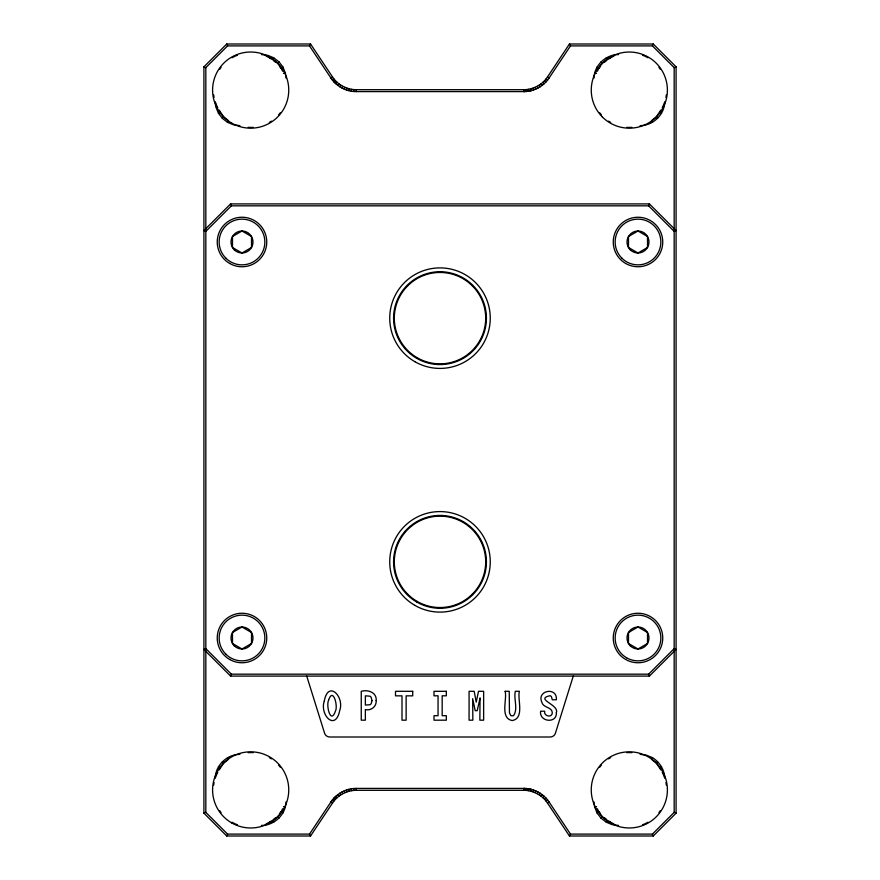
<?xml version="1.0" encoding="UTF-8"?>
<svg xmlns="http://www.w3.org/2000/svg" width="880" height="880" viewBox="0 0 880 880"><rect width="100%" height="100%" fill="white"/><g stroke="black" fill="none" stroke-linecap="round" stroke-linejoin="round"><path stroke-width="1.32" d="M205.832 229.768L205.832 67.639L227.557 45.903L309.518 45.903L330.99 78.111C336.479 86.416 346.236 91.641 356.191 91.597L356.235 89.694L523.765 89.694C533.126 89.738 542.3 84.832 547.448 77.022L569.459 44L653.235 44L676.082 66.847L676.082 813.153L653.235 836L569.459 836L547.448 802.978C542.3 795.168 533.126 790.262 523.765 790.306L356.235 790.306C346.874 790.262 337.7 795.168 332.552 802.978L310.541 836L226.765 836L203.918 813.153L203.918 66.847L226.765 44L310.541 44L332.552 77.022C337.7 84.832 346.874 89.738 356.235 89.694M523.765 790.306L523.809 788.403C533.764 788.359 543.521 793.584 549.01 801.889L570.482 834.097L652.443 834.097L674.168 812.361L674.168 650.232M353.749 91.498L353.903 89.595M526.097 790.405L526.251 788.502M215.303 777.843C215.611 765.05 227.205 754.314 239.899 754.358M261.437 825.429C274.153 825.528 285.714 814.726 286.033 801.944M593.967 78.056C594.286 65.274 605.847 54.472 618.563 54.571M664.697 102.157C664.389 114.95 652.795 125.686 640.101 125.642M351.274 91.19L351.593 89.309M528.407 790.691L528.726 788.81M348.843 90.684L349.305 88.836M530.695 791.164L531.157 789.316L523.809 788.403L356.191 788.403C346.236 788.359 336.479 793.584 330.99 801.889L309.518 834.097L227.557 834.097L205.832 812.361L205.832 650.232M573.265 676.082L555.423 733.194A5.423 5.423 0 0 1 550.242 737L329.758 737A5.423 5.423 0 0 1 324.577 733.194L306.735 676.082M346.456 89.98L347.072 88.176M532.928 791.824L533.544 790.02M205.832 648.637L203.918 649.418L230.582 676.082L231.363 674.168L648.637 674.168L674.168 648.637L674.168 231.363L648.637 205.832L231.363 205.832L205.832 231.363L205.832 648.637L231.363 674.168M219.197 769.912L223.74 762.971L228.481 759.341L227.513 757.68M226.765 836L227.557 834.097M269.555 821.821C275.539 819.742 280.511 814.77 282.59 808.786M597.41 71.214C599.489 65.23 604.461 60.258 610.445 58.179M356.191 91.597L523.809 91.597C533.764 91.641 543.521 86.416 549.01 78.111L570.482 45.903L652.443 45.903L653.235 44M652.487 122.32L651.519 120.659L656.26 117.029L660.803 110.088M648.637 205.832L649.418 203.918L676.082 230.582L674.168 231.363M344.146 89.089L344.905 87.34M535.095 792.66L535.854 790.911M282.59 71.214L281.226 67.914L277.596 63.184L272.866 59.543L273.702 57.794L268.004 55.429L261.437 54.571M618.563 825.429L611.996 824.571L606.298 822.206L607.134 820.457L602.404 816.816L598.774 812.086L597.41 808.786M309.518 45.903L310.541 44M341.902 88L342.804 86.328M537.196 793.672L538.098 792M569.459 836L570.482 834.097M239.899 125.642L233.486 124.795L227.513 122.32L228.481 120.659L223.74 117.029L219.197 110.088M664.697 777.843C664.422 769.549 659.483 761.959 652.487 757.68L651.519 759.341L656.26 762.971L660.803 769.912M339.757 86.746L340.791 85.14M539.209 794.86L540.243 793.254M337.733 85.305L338.888 83.798M541.112 796.202L542.267 794.695M337.106 82.302L335.819 83.721L330.99 78.111L332.552 77.022M542.894 797.698L544.181 796.279M227.513 122.32L222.387 118.382L223.74 117.029M277.596 63.184L278.949 61.82L273.702 57.794M649.418 203.918L230.582 203.918L203.918 230.582L205.832 231.363M230.582 676.082L649.418 676.082L676.082 649.418L674.168 648.637M606.298 822.206L601.051 818.18L602.404 816.816M656.26 762.971L657.613 761.618M334.048 81.972L335.445 80.674M544.555 799.326L545.952 798.028M332.431 80.091L333.927 78.903M546.073 801.097L547.569 799.909M547.448 802.978L549.01 801.889M281.226 67.914L282.887 66.946L285.362 72.919L286.033 78.056M215.303 102.157L215.974 107.283L218.449 113.256L220.11 112.299M659.89 767.701L661.551 766.744M593.967 801.944L594.638 807.081L597.113 813.054L598.774 812.086M674.168 229.768L674.168 67.639L676.082 66.847M203.918 813.153L205.832 812.361M283.503 73.425L285.362 72.919M594.638 807.081L596.497 806.575M640.101 754.358L646.514 755.205L652.487 757.68M594.638 72.919L596.497 73.425M283.503 806.575L285.362 807.081M269.555 58.179L272.866 59.543M203.918 66.847L205.832 67.639M674.168 812.361L676.082 813.153M607.134 820.457L610.445 821.821M597.113 66.946L598.774 67.914M659.89 112.299L661.551 113.256M218.449 766.744L220.11 767.701M281.226 812.086L282.887 813.054M547.448 77.022L549.01 78.111M332.552 802.978L330.99 801.889L335.819 796.279L337.106 797.698M546.073 78.903L547.569 80.091M332.431 799.909L333.927 801.097M544.555 80.674L545.952 81.972M334.048 798.028L335.445 799.326M652.443 45.903L674.168 67.639M601.051 61.82L602.404 63.184M656.26 117.029L657.613 118.382M222.387 761.618L223.74 762.971M277.596 816.816L278.949 818.18M542.894 82.302L544.181 83.721M541.112 83.798L542.267 85.305M337.733 794.695L338.888 796.202M278.949 61.82L282.887 66.946M218.449 113.256L222.387 118.382M597.113 813.054L601.051 818.18M539.209 85.14L540.243 86.746M339.757 793.254L340.791 794.86M569.459 44L570.482 45.903M537.196 86.328L538.098 88M341.902 792L342.804 793.672M309.518 834.097L310.541 836M606.298 57.794L607.134 59.543M272.866 820.457L273.702 822.206M535.095 87.34L535.854 89.089M344.146 790.911L344.905 792.66M648.637 674.168L649.418 676.082M652.443 834.097L653.235 836M226.765 44L227.557 45.903M230.582 203.918L231.363 205.832M532.928 88.176L533.544 89.98M346.456 790.02L347.072 791.824M530.695 88.836L531.157 90.684L523.809 91.597L523.765 89.694M348.843 789.316L349.305 791.164M528.407 89.309L528.726 91.19M351.274 788.81L351.593 790.691M526.097 89.595L526.251 91.498M353.749 788.502L353.903 790.405M356.191 788.403L356.235 790.306M280.269 112.816A37.312 37.312 0 0 1 278.718 114.719M271.392 121.132A37.312 37.312 0 0 1 269.324 122.419M253.099 127.336A37.312 37.312 0 0 1 248.237 127.336M217.767 107.701A37.312 37.312 0 0 1 215.336 102.091M214.071 97.394A37.312 37.312 0 0 1 213.675 94.974M219.637 69.377A37.312 37.312 0 0 1 221.067 67.386M232.012 57.783A37.312 37.312 0 0 1 237.534 55.176M266.079 56.122A37.312 37.312 0 0 1 269.324 57.783M273.383 60.5A37.312 37.312 0 0 1 275.286 62.051M279.51 66.429A37.312 37.312 0 0 1 281.006 68.376M666.325 94.974A37.312 37.312 0 0 1 665.929 97.394M664.664 102.091A37.312 37.312 0 0 1 662.233 107.701M631.763 127.336A37.312 37.312 0 0 1 626.901 127.336M610.676 122.419A37.312 37.312 0 0 1 608.608 121.132M601.282 114.719A37.312 37.312 0 0 1 599.731 112.816M598.994 68.376A37.312 37.312 0 0 1 600.49 66.429M604.714 62.051A37.312 37.312 0 0 1 606.617 60.5M610.676 57.783A37.312 37.312 0 0 1 613.921 56.122M642.466 55.176A37.312 37.312 0 0 1 647.988 57.783M658.933 67.386A37.312 37.312 0 0 1 660.363 69.377M660.363 810.623A37.312 37.312 0 0 1 658.933 812.614M647.988 822.217A37.312 37.312 0 0 1 642.466 824.824M613.921 823.878A37.312 37.312 0 0 1 610.676 822.217M606.617 819.5A37.312 37.312 0 0 1 604.714 817.949M600.49 813.571A37.312 37.312 0 0 1 598.994 811.624M599.731 767.184A37.312 37.312 0 0 1 601.282 765.281M608.608 758.868A37.312 37.312 0 0 1 610.676 757.581M626.901 752.664A37.312 37.312 0 0 1 631.763 752.664M662.233 772.299A37.312 37.312 0 0 1 664.664 777.909M665.929 782.606A37.312 37.312 0 0 1 666.325 785.026M281.006 811.624A37.312 37.312 0 0 1 279.51 813.571M275.286 817.949A37.312 37.312 0 0 1 273.383 819.5M269.324 822.217A37.312 37.312 0 0 1 266.079 823.878M237.534 824.824A37.312 37.312 0 0 1 232.012 822.217M221.067 812.614A37.312 37.312 0 0 1 219.637 810.623M213.675 785.026A37.312 37.312 0 0 1 214.071 782.606M215.336 777.909A37.312 37.312 0 0 1 217.767 772.299M248.237 752.664A37.312 37.312 0 0 1 253.099 752.664M269.324 757.581A37.312 37.312 0 0 1 271.392 758.868M278.718 765.281A37.312 37.312 0 0 1 280.269 767.184M505.12 691.306C507.386 699.017 499.642 718.091 512.171 720.577C524.942 718.366 517.154 698.995 519.398 691.306L515.306 691.306C513.513 698.984 518.353 708.928 513.502 715.737L510.917 715.737L509.454 712.899L509.234 691.306L505.12 691.306M480.029 698.126L479.853 720.181L483.637 720.181L483.637 691.306L478.511 691.306L476.212 702.152L474.188 691.306L469.073 691.306L469.073 720.181L472.857 720.181L472.681 698.665L475.189 710.666L477.224 710.666L480.029 698.126M324.313 700.997C319.352 714.67 335.478 731.885 339.702 710.534C344.74 696.949 328.196 679.525 324.313 700.997M328.548 700.37C325.996 705.485 330.638 725.098 335.434 711.117C338.261 706.057 332.937 686.455 328.548 700.37M376.167 700.612C376.695 706.508 371.052 711.007 365.365 709.588L365.365 720.181L361.251 720.181L361.251 691.306C367.928 689.348 376.992 692.439 376.167 700.612M556.369 712.602C557.161 723.954 538.956 722.018 540.606 711.216L544.654 711.216C543.499 716.331 552.299 718.179 552.31 712.646C551.848 706.827 543.169 707.927 541.827 702.273C536.404 690.173 557.623 686.51 556.347 699.776L552.321 699.776L551.397 696.597L550.275 695.684C534.116 699.017 559.416 704.66 556.369 712.602M372.009 700.645L371.151 703.747L370.073 704.715L365.365 705.067L365.365 695.827L370.073 696.201L371.151 697.235L372.009 700.645M242 231.011L232.485 236.5L232.485 247.5L242 252.989L251.515 247.5L251.515 236.5L242 231.011M638 231.011L628.485 236.5L628.485 247.5L638 252.989L647.515 247.5L647.515 236.5L638 231.011M242 627.011L232.485 632.5L232.485 643.5L242 648.989L251.515 643.5L251.515 632.5L242 627.011M638 627.011L628.485 632.5L628.485 643.5L638 648.989L647.515 643.5L647.515 632.5L638 627.011M412.72 691.306L395.505 691.306L395.505 695.849L402.006 695.849L402.006 720.181L406.142 720.181L406.142 695.849L412.72 695.849L412.72 691.306M446.336 691.306L433.994 691.306L433.994 695.805L438.053 695.805L438.053 715.704L433.994 715.704L433.994 720.181L446.336 720.181L446.336 715.704L442.178 715.704L442.178 695.805L446.336 695.805L446.336 691.306M414.865 605.374A50.259 50.259 0 0 0 490.259 561.847A50.259 50.259 0 0 0 414.865 518.32A50.259 50.259 0 0 0 414.865 605.374M414.865 361.68A50.259 50.259 0 0 0 490.259 318.153A50.259 50.259 0 0 0 414.865 274.626A50.259 50.259 0 0 0 414.865 361.68M229.625 659.439A24.75 24.75 0 0 0 266.75 638A24.75 24.75 0 0 0 229.625 616.561A24.75 24.75 0 0 0 229.625 659.439M225.841 654.159A22.847 22.847 0 0 0 264.066 643.918A22.847 22.847 0 0 0 236.082 615.934A22.847 22.847 0 0 0 225.841 654.159M620.499 655.501A24.75 24.75 0 0 0 661.903 644.402A24.75 24.75 0 0 0 631.598 614.097A24.75 24.75 0 0 0 620.499 655.501M626.582 657.789A22.847 22.847 0 0 0 660.847 638A22.847 22.847 0 0 0 626.582 618.211A22.847 22.847 0 0 0 626.582 657.789M620.499 259.501A24.75 24.75 0 0 0 661.903 248.402A24.75 24.75 0 0 0 631.598 218.097A24.75 24.75 0 0 0 620.499 259.501M621.841 258.159A22.847 22.847 0 0 0 660.066 247.918A22.847 22.847 0 0 0 632.082 219.934A22.847 22.847 0 0 0 621.841 258.159M229.625 263.439A24.75 24.75 0 0 0 266.75 242A24.75 24.75 0 0 0 229.625 220.561A24.75 24.75 0 0 0 229.625 263.439M225.841 258.159A22.847 22.847 0 0 0 264.066 247.918A22.847 22.847 0 0 0 236.082 219.934A22.847 22.847 0 0 0 225.841 258.159M234.223 249.777A10.989 10.989 0 0 0 252.615 244.849A10.989 10.989 0 0 0 239.151 231.385A10.989 10.989 0 0 0 234.223 249.777M630.223 249.777A10.989 10.989 0 0 0 648.615 244.849A10.989 10.989 0 0 0 635.151 231.385A10.989 10.989 0 0 0 630.223 249.777M630.223 645.777A10.989 10.989 0 0 0 648.615 640.849A10.989 10.989 0 0 0 635.151 627.385A10.989 10.989 0 0 0 630.223 645.777M234.223 645.777A10.989 10.989 0 0 0 252.615 640.849A10.989 10.989 0 0 0 239.151 627.385A10.989 10.989 0 0 0 234.223 645.777M416.79 358.358A46.42 46.42 0 0 0 486.42 318.153A46.42 46.42 0 0 0 416.79 277.948A46.42 46.42 0 0 0 416.79 358.358M416.79 602.052A46.42 46.42 0 0 0 486.42 561.847A46.42 46.42 0 0 0 416.79 521.642A46.42 46.42 0 0 0 416.79 602.052M417.153 357.72A45.694 45.694 0 0 0 485.694 318.153A45.694 45.694 0 0 0 417.153 278.586A45.694 45.694 0 0 0 417.153 357.72M417.153 601.414A45.694 45.694 0 0 0 485.694 561.847A45.694 45.694 0 0 0 417.153 522.28A45.694 45.694 0 0 0 417.153 601.414M231.627 123.079A38.082 38.082 0 0 0 288.75 90.101A38.082 38.082 0 0 0 231.627 57.123A38.082 38.082 0 0 0 231.627 123.079M602.404 117.029A38.082 38.082 0 0 0 666.105 99.957A38.082 38.082 0 0 0 619.476 53.328A38.082 38.082 0 0 0 602.404 117.029M610.291 822.877A38.082 38.082 0 0 0 667.403 789.899A38.082 38.082 0 0 0 610.291 756.921A38.082 38.082 0 0 0 610.291 822.877M231.627 822.877A38.082 38.082 0 0 0 288.75 789.899A38.082 38.082 0 0 0 231.627 756.921A38.082 38.082 0 0 0 231.627 822.877"/></g></svg>
